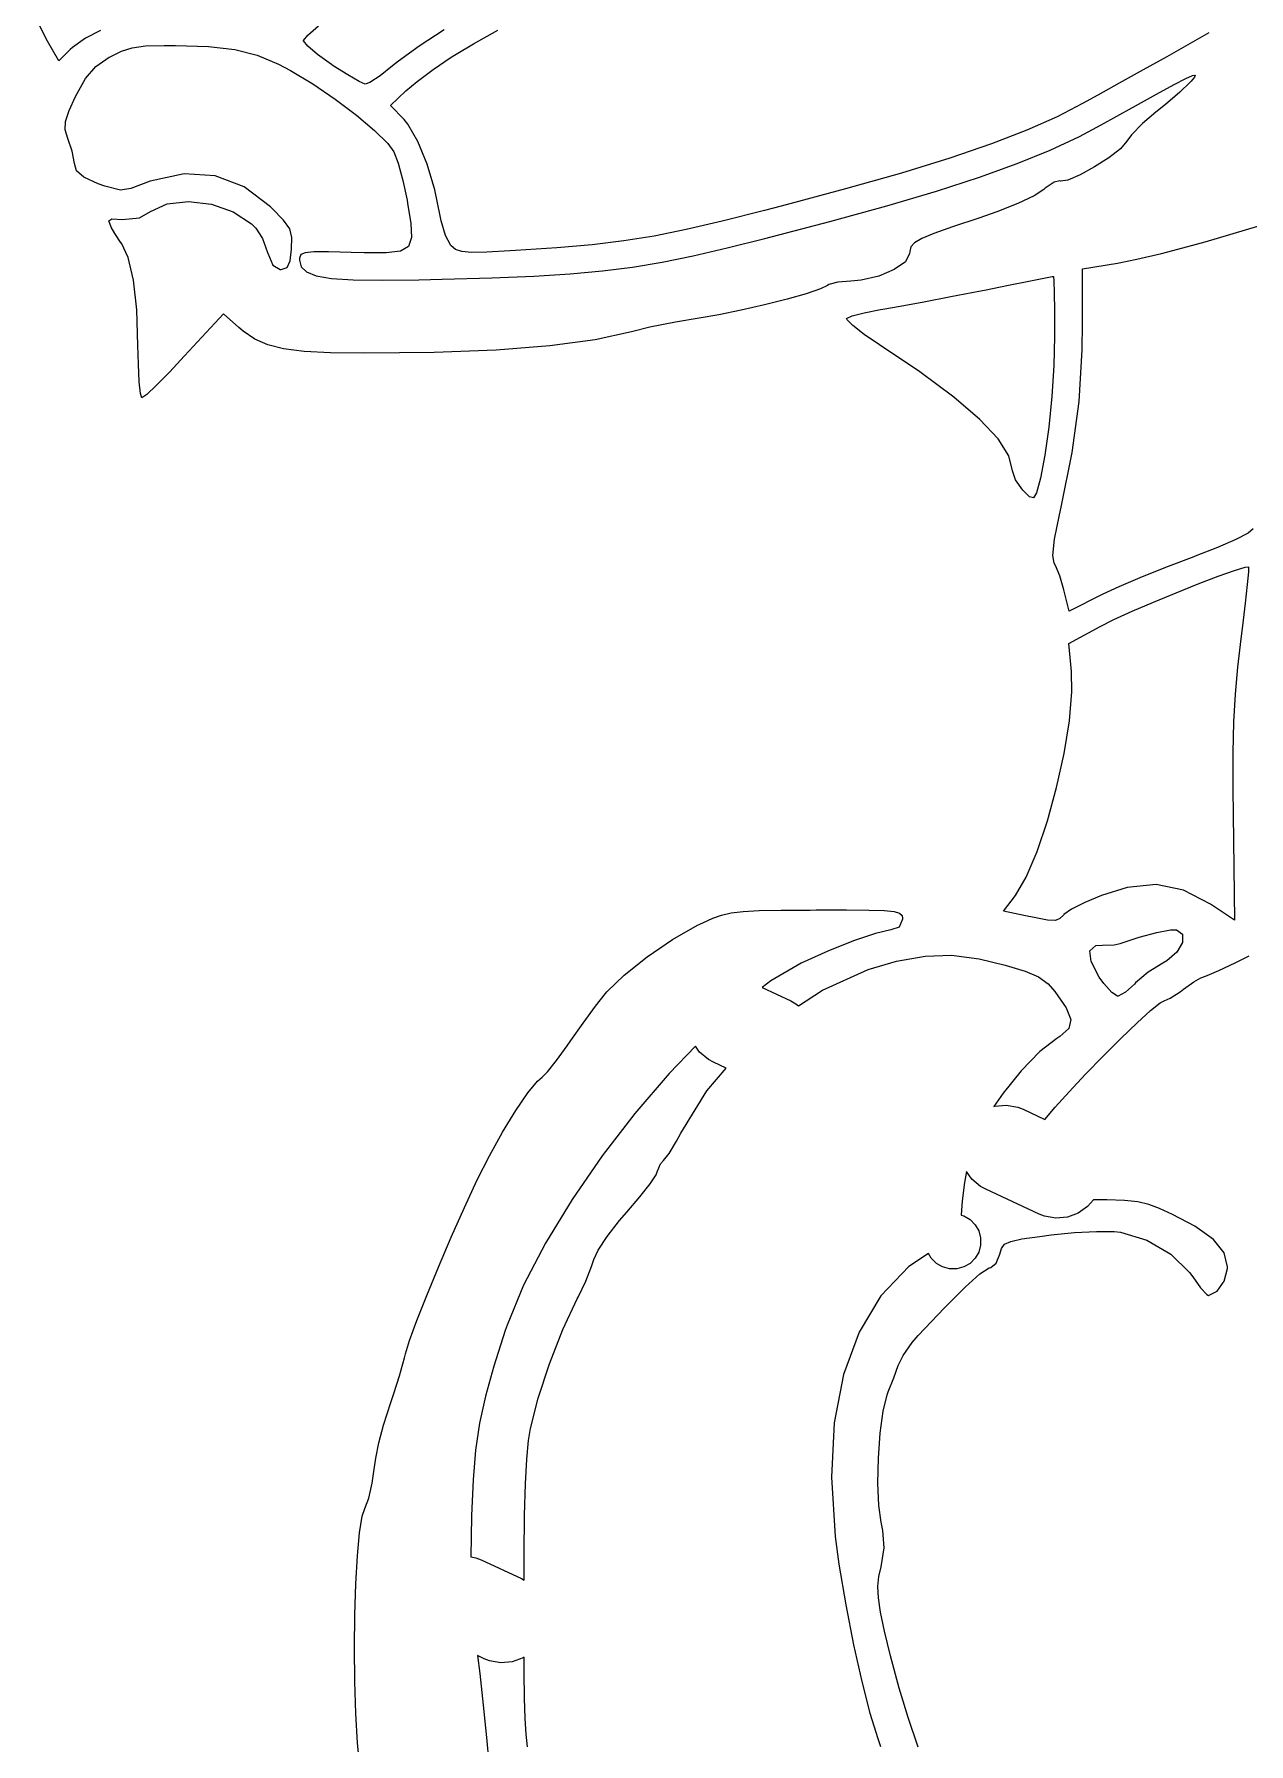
# Model space of a CAD drawing. Header units: inches. Extents: x -2.16 to 7.19, y -6.87 to -1.22.
# Drawn here: x 3.942 to 4.592, y -2.991 to -2.077 of the extents above; entities that cross this region are included whole.
import ezdxf

# ---------------------------------------------------------------- set-up
doc = ezdxf.new("R2010")
doc.units = ezdxf.units.IN
doc.header["$MEASUREMENT"] = 0
doc.layers.add('Front', color=13, linetype='CONTINUOUS', true_color=0xc83434)

msp = doc.modelspace()

# ---------------------------------------------------------------- linework, layer by layer
at = {"layer": 'Front', "linetype": 'CONTINUOUS'}
for p, q in [((3.94918, -2.08078), (3.94214, -2.06657)), ((3.9776, -2.07507), (3.96956, -2.07916)), ((4.08849, -2.07754), (4.09417, -2.07257)), ((4.16137, -2.07459), (4.14796, -2.08334)), ((4.17698, -2.08209), (4.19004, -2.0748)), ((3.9553, -2.09127), (3.94918, -2.08078)), ((3.96253, -2.08413), (3.96137, -2.0852)), ((3.96956, -2.07916), (3.96253, -2.08413)), ((3.98879, -2.08603), (3.99461, -2.08419)), ((3.99461, -2.08419), (4.00173, -2.08326)), ((4.00173, -2.08326), (4.01163, -2.08298)), ((4.01163, -2.08298), (4.01775, -2.083)), ((4.01775, -2.083), (4.03532, -2.08359)), ((4.03532, -2.08359), (4.04937, -2.08523)), ((4.08619, -2.0803), (4.08849, -2.07754)), ((4.08619, -2.08053), (4.08619, -2.0803)), ((4.08839, -2.08335), (4.08619, -2.08053)), ((4.09367, -2.08784), (4.08839, -2.08335)), ((4.14796, -2.08334), (4.13694, -2.09143)), ((4.16775, -2.08761), (4.17698, -2.08209)), ((4.57014, -2.07633), (4.54775, -2.08906)), ((3.96137, -2.0852), (3.9553, -2.09127)), ((3.97506, -2.09429), (3.98231, -2.08929)), ((3.98231, -2.08929), (3.98275, -2.08905)), ((3.98275, -2.08905), (3.98879, -2.08603)), ((4.04937, -2.08523), (4.06135, -2.08824)), ((4.06135, -2.08824), (4.07269, -2.09292)), ((4.07269, -2.09292), (4.07925, -2.09636)), ((4.10105, -2.09314), (4.09367, -2.08784)), ((4.10207, -2.09382), (4.10105, -2.09314)), ((4.10978, -2.09876), (4.10207, -2.09382)), ((4.13378, -2.09398), (4.12705, -2.09919)), ((4.13694, -2.09143), (4.13378, -2.09398)), ((4.15548, -2.09592), (4.16516, -2.08929)), ((4.16516, -2.08929), (4.16775, -2.08761)), ((4.54775, -2.08906), (4.53509, -2.09603)), ((3.96428, -2.11021), (3.96955, -2.10069)), ((3.96955, -2.10069), (3.97506, -2.09429)), ((4.07925, -2.09636), (4.09106, -2.10349)), ((4.11585, -2.10231), (4.10978, -2.09876)), ((4.11905, -2.10376), (4.11585, -2.10231)), ((4.12167, -2.10272), (4.11905, -2.10376)), ((4.12705, -2.09919), (4.12167, -2.10272)), ((4.14087, -2.10732), (4.14684, -2.10232)), ((4.14684, -2.10232), (4.15548, -2.09592)), ((4.52225, -2.10314), (4.5108, -2.10953)), ((4.53509, -2.09603), (4.52225, -2.10314)), ((4.55162, -2.10389), (4.55788, -2.10066)), ((4.56025, -2.10263), (4.55469, -2.10801)), ((4.55788, -2.10066), (4.5615, -2.09907)), ((4.56075, -2.10209), (4.56025, -2.10263)), ((4.56251, -2.09999), (4.56075, -2.10209)), ((4.5615, -2.09907), (4.5629, -2.09891)), ((4.5629, -2.09891), (4.56251, -2.09999)), ((3.96076, -2.11782), (3.96428, -2.11021)), ((4.09106, -2.10349), (4.10311, -2.11172)), ((4.10311, -2.11172), (4.11446, -2.1203)), ((4.13274, -2.11504), (4.14087, -2.10732)), ((4.5108, -2.10953), (4.50275, -2.11408)), ((4.52944, -2.11609), (4.54228, -2.10896)), ((4.54228, -2.10896), (4.55162, -2.10389)), ((4.55469, -2.10801), (4.54709, -2.11453)), ((3.95881, -2.12365), (3.96076, -2.11782)), ((4.11446, -2.1203), (4.12416, -2.12848)), ((4.13994, -2.12267), (4.13274, -2.11504)), ((4.48907, -2.12123), (4.47294, -2.12839)), ((4.50275, -2.11408), (4.48907, -2.12123)), ((4.51268, -2.12547), (4.52944, -2.11609)), ((4.54191, -2.11863), (4.53472, -2.12471)), ((4.54709, -2.11453), (4.54191, -2.11863)), ((3.95872, -2.12808), (3.95881, -2.12365)), ((3.96019, -2.13271), (3.95872, -2.12808)), ((4.12416, -2.12848), (4.13124, -2.1355)), ((4.14197, -2.12515), (4.13994, -2.12267)), ((4.14725, -2.13435), (4.14197, -2.12515)), ((4.47294, -2.12839), (4.45395, -2.13568)), ((4.50106, -2.13163), (4.51268, -2.12547)), ((4.53472, -2.12471), (4.5289, -2.13078)), ((3.96245, -2.13958), (3.96019, -2.13271)), ((3.96366, -2.14622), (3.96245, -2.13958)), ((4.13124, -2.1355), (4.1344, -2.13981)), ((4.15226, -2.14653), (4.14725, -2.13435)), ((4.45395, -2.13568), (4.43172, -2.14326)), ((4.46773, -2.14619), (4.48538, -2.13897)), ((4.48538, -2.13897), (4.50106, -2.13163)), ((4.52295, -2.1382), (4.51675, -2.14303)), ((4.52644, -2.13424), (4.52295, -2.1382)), ((4.5289, -2.13078), (4.52644, -2.13424)), ((3.96481, -2.15007), (3.96366, -2.14622)), ((4.1344, -2.13981), (4.13671, -2.14592)), ((4.13671, -2.14592), (4.13924, -2.15515)), ((4.15644, -2.16024), (4.15226, -2.14653)), ((4.43172, -2.14326), (4.40584, -2.15124)), ((4.44763, -2.15345), (4.46773, -2.14619)), ((4.50915, -2.14795), (4.50144, -2.1522)), ((4.51675, -2.14303), (4.50915, -2.14795)), ((3.96869, -2.15347), (3.96481, -2.15007)), ((3.97638, -2.157), (3.96869, -2.15347)), ((3.97995, -2.15832), (3.97638, -2.157)), ((4.00422, -2.1555), (3.99388, -2.15955)), ((4.02224, -2.15174), (4.00422, -2.1555)), ((4.03893, -2.15278), (4.02224, -2.15174)), ((4.05434, -2.15864), (4.03893, -2.15278)), ((4.13924, -2.15515), (4.14149, -2.16566)), ((4.40584, -2.15124), (4.37593, -2.15976)), ((4.42457, -2.16091), (4.44763, -2.15345)), ((4.48747, -2.15611), (4.48274, -2.15939)), ((4.49057, -2.15549), (4.48747, -2.15611)), ((4.49085, -2.15562), (4.49057, -2.15549)), ((4.4949, -2.15501), (4.49085, -2.15562)), ((4.50144, -2.1522), (4.4949, -2.15501)), ((3.98824, -2.16032), (3.97995, -2.15832)), ((3.99388, -2.15955), (3.98824, -2.16032)), ((4.01322, -2.16763), (4.02458, -2.16642)), ((4.02458, -2.16642), (4.03686, -2.16796)), ((4.06852, -2.16932), (4.05434, -2.15864)), ((4.14149, -2.16566), (4.14178, -2.16731)), ((4.15927, -2.17405), (4.15644, -2.16024)), ((4.37593, -2.15976), (4.34158, -2.16896)), ((4.39807, -2.16875), (4.42457, -2.16091)), ((4.47688, -2.16335), (4.46814, -2.16748)), ((4.48197, -2.16008), (4.47688, -2.16335)), ((4.48274, -2.15939), (4.48197, -2.16008)), ((3.98196, -2.17683), (3.98358, -2.1757)), ((3.98358, -2.1757), (3.98909, -2.17608)), ((3.98909, -2.17608), (3.99843, -2.17516)), ((3.99843, -2.17516), (4.00424, -2.17181)), ((4.00424, -2.17181), (4.01322, -2.16763)), ((4.03686, -2.16796), (4.04861, -2.17202)), ((4.04861, -2.17202), (4.05837, -2.17837)), ((4.06936, -2.17013), (4.06852, -2.16932)), ((4.0755, -2.17639), (4.06936, -2.17013)), ((4.14178, -2.16731), (4.14355, -2.17818)), ((4.15978, -2.17688), (4.15927, -2.17405)), ((4.33256, -2.1713), (4.30994, -2.17701)), ((4.34158, -2.16896), (4.33256, -2.1713)), ((4.36763, -2.17713), (4.39807, -2.16875)), ((4.44728, -2.17531), (4.43324, -2.17998)), ((4.45693, -2.17194), (4.44728, -2.17531)), ((4.46814, -2.16748), (4.45693, -2.17194)), ((3.98328, -2.1802), (3.98196, -2.17683)), ((3.98524, -2.18366), (3.98328, -2.1802)), ((3.98868, -2.18877), (3.98524, -2.18366)), ((4.05837, -2.17837), (4.06067, -2.18066)), ((4.06067, -2.18066), (4.06417, -2.18631)), ((4.07876, -2.18106), (4.0755, -2.17639)), ((4.07993, -2.1857), (4.07876, -2.18106)), ((4.14355, -2.17818), (4.14394, -2.18571)), ((4.16209, -2.18461), (4.15978, -2.17688)), ((4.16494, -2.18991), (4.16209, -2.18461)), ((4.27367, -2.18492), (4.25734, -2.18756)), ((4.29076, -2.18148), (4.27367, -2.18492)), ((4.30994, -2.17701), (4.29076, -2.18148)), ((4.33275, -2.18622), (4.36763, -2.17713)), ((4.42326, -2.18351), (4.41668, -2.18624)), ((4.43324, -2.17998), (4.42326, -2.18351)), ((4.56825, -2.18796), (4.5965, -2.17965)), ((3.98873, -2.18883), (3.98868, -2.18877)), ((3.99243, -2.19647), (3.98873, -2.18883)), ((4.06417, -2.18631), (4.06697, -2.19365)), ((4.06697, -2.19365), (4.06707, -2.19405)), ((4.06707, -2.19405), (4.06975, -2.20053)), ((4.07903, -2.19816), (4.07979, -2.19187)), ((4.07979, -2.19187), (4.07993, -2.1857)), ((4.08699, -2.19383), (4.08475, -2.19489)), ((4.09163, -2.19336), (4.08699, -2.19383)), ((4.09955, -2.19336), (4.09163, -2.19336)), ((4.11159, -2.1937), (4.09955, -2.19336)), ((4.11854, -2.19392), (4.11159, -2.1937)), ((4.13027, -2.19399), (4.11854, -2.19392)), ((4.13796, -2.19303), (4.13027, -2.19399)), ((4.1423, -2.19046), (4.13796, -2.19303)), ((4.14394, -2.18571), (4.1423, -2.19046)), ((4.16518, -2.19018), (4.16494, -2.18991)), ((4.16746, -2.1921), (4.16518, -2.19018)), ((4.17073, -2.19323), (4.16746, -2.1921)), ((4.17599, -2.19368), (4.17073, -2.19323)), ((4.18424, -2.19353), (4.17599, -2.19368)), ((4.19648, -2.19289), (4.18424, -2.19353)), ((4.19945, -2.19271), (4.19648, -2.19289)), ((4.22157, -2.19124), (4.19945, -2.19271)), ((4.24042, -2.18959), (4.22157, -2.19124)), ((4.25734, -2.18756), (4.24042, -2.18959)), ((4.29446, -2.19547), (4.31269, -2.19123)), ((4.31269, -2.19123), (4.33275, -2.18622)), ((4.41025, -2.19426), (4.40798, -2.19865)), ((4.41028, -2.19323), (4.41025, -2.19426)), ((4.41088, -2.19075), (4.41028, -2.19323)), ((4.41278, -2.18853), (4.41088, -2.19075)), ((4.41668, -2.18624), (4.41278, -2.18853)), ((4.53175, -2.19732), (4.54494, -2.19422)), ((4.54494, -2.19422), (4.559, -2.19057)), ((4.559, -2.19057), (4.56825, -2.18796)), ((3.99521, -2.20848), (3.99243, -2.19647)), ((4.06975, -2.20053), (4.07364, -2.20278)), ((4.07364, -2.20278), (4.07416, -2.2028)), ((4.07416, -2.2028), (4.07733, -2.20184)), ((4.07733, -2.20184), (4.07903, -2.19816)), ((4.08405, -2.19668), (4.084, -2.19779)), ((4.084, -2.19779), (4.08485, -2.20135)), ((4.08475, -2.19489), (4.08405, -2.19668)), ((4.08485, -2.20135), (4.08769, -2.20412)), ((4.22871, -2.20512), (4.24597, -2.20357)), ((4.24597, -2.20357), (4.26205, -2.20152)), ((4.26205, -2.20152), (4.27789, -2.19886)), ((4.27789, -2.19886), (4.29446, -2.19547)), ((4.40203, -2.2029), (4.39371, -2.20642)), ((4.40798, -2.19865), (4.40203, -2.2029)), ((4.50275, -2.20252), (4.52138, -2.19939)), ((4.50275, -2.23148), (4.50275, -2.20252)), ((4.52138, -2.19939), (4.53175, -2.19732)), ((3.99698, -2.22432), (3.99521, -2.20848)), ((4.08769, -2.20412), (4.09297, -2.20617)), ((4.09297, -2.20617), (4.10117, -2.20756)), ((4.10117, -2.20756), (4.11273, -2.20834)), ((4.11273, -2.20834), (4.12812, -2.20859)), ((4.12812, -2.20859), (4.14779, -2.20835)), ((4.14779, -2.20835), (4.16025, -2.20805)), ((4.16025, -2.20805), (4.1868, -2.20724)), ((4.1868, -2.20724), (4.2093, -2.20631)), ((4.2093, -2.20631), (4.22871, -2.20512)), ((4.36638, -2.21135), (4.3626, -2.21324)), ((4.36704, -2.2109), (4.36638, -2.21135)), ((4.37188, -2.20956), (4.36704, -2.2109)), ((4.37888, -2.20899), (4.37188, -2.20956)), ((4.38431, -2.20859), (4.37888, -2.20899)), ((4.39371, -2.20642), (4.38431, -2.20859)), ((4.45025, -2.2138), (4.46302, -2.21126)), ((4.46302, -2.21126), (4.4739, -2.20911)), ((4.4739, -2.20911), (4.48202, -2.20752)), ((4.48202, -2.20752), (4.48652, -2.20666)), ((4.48652, -2.20666), (4.48713, -2.20656)), ((4.48713, -2.20656), (4.48736, -2.2089)), ((4.48736, -2.2089), (4.48756, -2.2153)), ((4.33269, -2.22177), (4.32016, -2.22465)), ((4.34467, -2.21872), (4.33269, -2.22177)), ((4.355, -2.21579), (4.34467, -2.21872)), ((4.3626, -2.21324), (4.355, -2.21579)), ((4.40518, -2.22239), (4.41784, -2.22006)), ((4.41784, -2.22006), (4.43235, -2.2173)), ((4.43235, -2.2173), (4.44718, -2.21441)), ((4.44718, -2.21441), (4.45025, -2.2138)), ((4.48756, -2.2153), (4.48769, -2.22484)), ((3.99764, -2.24342), (3.99698, -2.22432)), ((4.04343, -2.22663), (4.02258, -2.24909)), ((4.05163, -2.23382), (4.04343, -2.22663)), ((4.28508, -2.23091), (4.27136, -2.23375)), ((4.29764, -2.22882), (4.28508, -2.23091)), ((4.29779, -2.2288), (4.29764, -2.22882)), ((4.30816, -2.22709), (4.29779, -2.2288)), ((4.32016, -2.22465), (4.30816, -2.22709)), ((4.37656, -2.22895), (4.37946, -2.22762)), ((4.37676, -2.22968), (4.37656, -2.22895)), ((4.37988, -2.2328), (4.37676, -2.22968)), ((4.37946, -2.22762), (4.38596, -2.22592)), ((4.38596, -2.22592), (4.39474, -2.2242)), ((4.39474, -2.2242), (4.39589, -2.22401)), ((4.39589, -2.22401), (4.40518, -2.22239)), ((4.48769, -2.22484), (4.48775, -2.23658)), ((4.0539, -2.23574), (4.05163, -2.23382)), ((4.06008, -2.24004), (4.0539, -2.23574)), ((4.06699, -2.24317), (4.06008, -2.24004)), ((4.2615, -2.23618), (4.24208, -2.24039)), ((4.27136, -2.23375), (4.2615, -2.23618)), ((4.38596, -2.23751), (4.37988, -2.2328)), ((4.39411, -2.2431), (4.38596, -2.23751)), ((4.48775, -2.23861), (4.48735, -2.25409)), ((4.48775, -2.23658), (4.48775, -2.23861)), ((4.50256, -2.24584), (4.50275, -2.23148)), ((3.99782, -2.25354), (3.99764, -2.24342)), ((4.02258, -2.24909), (4.01442, -2.25771)), ((4.07548, -2.24533), (4.06699, -2.24317)), ((4.08642, -2.24667), (4.07548, -2.24533)), ((4.10064, -2.24738), (4.08642, -2.24667)), ((4.119, -2.24763), (4.10064, -2.24738)), ((4.15604, -2.24728), (4.119, -2.24763)), ((4.18917, -2.24595), (4.15604, -2.24728)), ((4.21791, -2.24365), (4.18917, -2.24595)), ((4.24208, -2.24039), (4.21791, -2.24365)), ((4.41567, -2.25762), (4.39411, -2.2431)), ((4.50086, -2.27338), (4.50256, -2.24584)), ((3.99828, -2.26288), (3.99782, -2.25354)), ((4.01442, -2.25771), (4.00742, -2.2648)), ((4.43393, -2.27115), (4.41567, -2.25762)), ((4.48735, -2.25409), (4.48625, -2.27067)), ((3.99894, -2.26921), (3.99828, -2.26288)), ((4.00742, -2.2648), (4.0023, -2.26965)), ((3.99974, -2.27155), (3.99894, -2.26921)), ((3.99978, -2.27154), (3.99974, -2.27155)), ((4.0023, -2.26965), (3.99978, -2.27154)), ((4.44786, -2.28305), (4.43393, -2.27115)), ((4.48625, -2.27067), (4.48459, -2.28709)), ((4.49719, -2.30064), (4.50086, -2.27338)), ((4.45763, -2.29347), (4.44786, -2.28305)), ((4.46337, -2.30257), (4.45763, -2.29347)), ((4.48459, -2.28709), (4.48252, -2.3021)), ((4.46525, -2.31048), (4.46337, -2.30257)), ((4.48252, -2.3021), (4.48018, -2.31447)), ((4.49128, -2.32992), (4.49719, -2.30064)), ((4.46687, -2.31537), (4.46525, -2.31048)), ((4.47079, -2.32086), (4.46687, -2.31537)), ((4.47442, -2.32444), (4.47079, -2.32086)), ((4.478, -2.32221), (4.47653, -2.32498)), ((4.48018, -2.31447), (4.478, -2.32221)), ((4.47653, -2.32498), (4.47442, -2.32444)), ((4.49036, -2.33398), (4.49128, -2.32992)), ((4.48779, -2.34715), (4.49036, -2.33398)), ((4.48682, -2.35585), (4.48779, -2.34715)), ((4.58459, -2.3473), (4.57486, -2.35154)), ((4.59123, -2.34384), (4.58459, -2.3473)), ((4.59396, -2.34155), (4.59123, -2.34384)), ((4.48747, -2.35995), (4.48682, -2.35585)), ((4.56215, -2.35643), (4.54848, -2.3616)), ((4.56288, -2.35617), (4.56215, -2.35643)), ((4.57486, -2.35154), (4.56288, -2.35617)), ((4.48826, -2.36122), (4.48747, -2.35995)), ((4.49052, -2.36675), (4.48826, -2.36122)), ((4.49273, -2.37418), (4.49052, -2.36675)), ((4.53456, -2.36721), (4.5221, -2.37254)), ((4.54848, -2.3616), (4.53456, -2.36721)), ((4.56456, -2.37101), (4.57524, -2.36691)), ((4.57524, -2.36691), (4.58388, -2.36381)), ((4.58388, -2.36381), (4.58957, -2.36207)), ((4.58957, -2.36207), (4.5914, -2.3619)), ((4.59139, -2.36456), (4.5908, -2.37129)), ((4.5914, -2.3619), (4.59139, -2.36456)), ((4.49558, -2.38549), (4.49273, -2.37418)), ((4.51354, -2.37653), (4.49558, -2.38549)), ((4.5221, -2.37254), (4.51354, -2.37653)), ((4.54068, -2.38074), (4.55273, -2.37574)), ((4.55273, -2.37574), (4.56456, -2.37101)), ((4.5908, -2.37129), (4.58971, -2.38122)), ((4.51948, -2.39011), (4.52929, -2.38566)), ((4.52929, -2.38566), (4.54068, -2.38074)), ((4.58971, -2.38122), (4.58823, -2.39346)), ((4.49528, -2.4028), (4.51214, -2.39375)), ((4.51214, -2.39375), (4.51948, -2.39011)), ((4.58823, -2.39346), (4.58736, -2.4003)), ((4.49681, -2.41788), (4.49528, -2.4028)), ((4.58736, -2.4003), (4.58555, -2.41551)), ((4.49705, -2.42876), (4.49681, -2.41788)), ((4.58555, -2.41551), (4.58427, -2.42991)), ((4.49569, -2.44423), (4.49705, -2.42876)), ((4.58427, -2.42991), (4.58348, -2.44476)), ((4.49287, -2.46166), (4.49569, -2.44423)), ((4.58348, -2.44476), (4.5831, -2.46131)), ((4.48885, -2.47989), (4.49287, -2.46166)), ((4.5831, -2.46131), (4.58309, -2.48085)), ((4.48395, -2.49777), (4.48885, -2.47989)), ((4.58309, -2.48085), (4.58324, -2.49428)), ((4.58324, -2.49428), (4.584, -2.55077)), ((4.47844, -2.51412), (4.48395, -2.49777)), ((4.47262, -2.52781), (4.47844, -2.51412)), ((4.46678, -2.53766), (4.47262, -2.52781)), ((4.54211, -2.53183), (4.5265, -2.53331)), ((4.55673, -2.53479), (4.54211, -2.53183)), ((4.46039, -2.54603), (4.46678, -2.53766)), ((4.50399, -2.54138), (4.49681, -2.54502)), ((4.51284, -2.53759), (4.50399, -2.54138)), ((4.5265, -2.53331), (4.51284, -2.53759)), ((4.57119, -2.54226), (4.55673, -2.53479)), ((4.29975, -2.5522), (4.30498, -2.54984)), ((4.30498, -2.54984), (4.30972, -2.54812)), ((4.30972, -2.54812), (4.31485, -2.54692)), ((4.31485, -2.54692), (4.32126, -2.54615)), ((4.32126, -2.54615), (4.32986, -2.54571)), ((4.32986, -2.54571), (4.34152, -2.5455)), ((4.34152, -2.5455), (4.35713, -2.54542)), ((4.35713, -2.54542), (4.36025, -2.54541)), ((4.36025, -2.54541), (4.3765, -2.54539)), ((4.3765, -2.54539), (4.38842, -2.54548)), ((4.38842, -2.54548), (4.39668, -2.54574)), ((4.39668, -2.54574), (4.40195, -2.54624)), ((4.40195, -2.54624), (4.40489, -2.54707)), ((4.4065, -2.5503), (4.40464, -2.55459)), ((4.40489, -2.54707), (4.40619, -2.54827)), ((4.40619, -2.54827), (4.4065, -2.54994)), ((4.4065, -2.54994), (4.4065, -2.5503)), ((4.4722, -2.54849), (4.46039, -2.54603)), ((4.47684, -2.54945), (4.4722, -2.54849)), ((4.48401, -2.55077), (4.47684, -2.54945)), ((4.48817, -2.55097), (4.48401, -2.55077)), ((4.49061, -2.55005), (4.48817, -2.55097)), ((4.49263, -2.54795), (4.49061, -2.55005)), ((4.49278, -2.54778), (4.49263, -2.54795)), ((4.49681, -2.54502), (4.49278, -2.54778)), ((4.584, -2.55077), (4.57119, -2.54226)), ((4.28352, -2.56122), (4.29686, -2.55361)), ((4.29686, -2.55361), (4.29975, -2.5522)), ((4.39193, -2.55801), (4.3803, -2.56195)), ((4.40025, -2.55608), (4.39193, -2.55801)), ((4.40464, -2.55459), (4.40025, -2.55608)), ((4.52275, -2.56341), (4.53293, -2.56001)), ((4.53293, -2.56001), (4.54243, -2.55744)), ((4.54243, -2.55744), (4.5498, -2.55604)), ((4.5498, -2.55604), (4.55301, -2.55598)), ((4.55301, -2.55598), (4.55622, -2.55837)), ((4.55622, -2.55837), (4.55607, -2.56275)), ((4.2699, -2.57049), (4.28352, -2.56122)), ((4.36645, -2.5675), (4.35227, -2.57387)), ((4.3803, -2.56195), (4.36645, -2.5675)), ((4.50665, -2.5673), (4.50972, -2.56443)), ((4.50729, -2.57304), (4.50665, -2.5673)), ((4.50972, -2.56443), (4.51337, -2.56424)), ((4.51337, -2.56424), (4.51961, -2.5641)), ((4.51961, -2.5641), (4.52275, -2.56341)), ((4.55307, -2.56792), (4.54771, -2.57267)), ((4.55607, -2.56275), (4.55307, -2.56792)), ((4.25765, -2.58023), (4.2699, -2.57049)), ((4.35227, -2.57387), (4.33607, -2.58334)), ((4.36361, -2.58832), (4.38803, -2.57733)), ((4.38803, -2.57733), (4.40319, -2.57285)), ((4.40319, -2.57285), (4.4185, -2.57008)), ((4.4185, -2.57008), (4.43259, -2.56962)), ((4.43259, -2.56962), (4.44745, -2.57155)), ((4.44745, -2.57155), (4.46126, -2.57488)), ((4.46126, -2.57488), (4.47195, -2.57811)), ((4.47195, -2.57811), (4.47914, -2.58122)), ((4.51165, -2.58133), (4.50729, -2.57304)), ((4.54557, -2.57391), (4.53787, -2.57875)), ((4.54771, -2.57267), (4.54557, -2.57391)), ((4.56931, -2.58051), (4.57556, -2.57771)), ((4.57556, -2.57771), (4.58427, -2.57361)), ((4.58427, -2.57361), (4.59179, -2.56996)), ((4.2484, -2.58926), (4.25765, -2.58023)), ((4.33607, -2.58334), (4.33141, -2.58691)), ((4.33141, -2.58691), (4.34672, -2.59405)), ((4.47914, -2.58122), (4.48425, -2.58497)), ((4.48425, -2.58497), (4.48789, -2.58905)), ((4.51407, -2.58472), (4.51165, -2.58133)), ((4.51839, -2.58962), (4.51407, -2.58472)), ((4.53044, -2.58505), (4.5256, -2.58941)), ((4.53106, -2.58441), (4.53044, -2.58505)), ((4.53787, -2.57875), (4.53106, -2.58441)), ((4.55489, -2.58915), (4.55673, -2.5878)), ((4.55673, -2.5878), (4.56221, -2.58388)), ((4.56221, -2.58388), (4.56596, -2.58171)), ((4.56596, -2.58171), (4.56653, -2.58155)), ((4.56653, -2.58155), (4.56931, -2.58051)), ((4.23569, -2.60586), (4.24231, -2.59689)), ((4.24231, -2.59689), (4.24768, -2.5901)), ((4.24768, -2.5901), (4.2484, -2.58926)), ((4.34672, -2.59405), (4.34943, -2.59553)), ((4.34943, -2.59553), (4.35074, -2.59663)), ((4.35074, -2.59663), (4.36361, -2.58832)), ((4.48789, -2.58905), (4.49401, -2.59768)), ((4.5214, -2.59155), (4.51839, -2.58962)), ((4.52174, -2.59151), (4.5214, -2.59155)), ((4.5256, -2.58941), (4.52174, -2.59151)), ((4.53912, -2.59926), (4.54422, -2.59513)), ((4.54422, -2.59513), (4.54627, -2.59406)), ((4.54627, -2.59406), (4.54953, -2.59265)), ((4.54953, -2.59265), (4.55489, -2.58915)), ((4.22908, -2.6153), (4.23569, -2.60586)), ((4.49401, -2.59768), (4.49647, -2.60392)), ((4.49647, -2.60392), (4.49531, -2.60872)), ((4.52322, -2.61417), (4.53189, -2.60584)), ((4.53189, -2.60584), (4.53912, -2.59926)), ((4.48897, -2.61407), (4.47993, -2.62116)), ((4.49056, -2.61304), (4.48897, -2.61407)), ((4.49531, -2.60872), (4.49056, -2.61304)), ((4.51381, -2.62355), (4.52322, -2.61417)), ((4.22146, -2.62593), (4.2272, -2.61802)), ((4.2272, -2.61802), (4.22908, -2.6153)), ((4.29569, -2.61825), (4.28165, -2.63291)), ((4.29791, -2.62143), (4.29569, -2.61825)), ((4.30264, -2.62539), (4.29791, -2.62143)), ((4.47993, -2.62116), (4.46995, -2.63138)), ((4.50433, -2.63327), (4.51381, -2.62355)), ((4.21374, -2.63479), (4.21667, -2.63189)), ((4.21667, -2.63189), (4.22146, -2.62593)), ((4.28165, -2.63291), (4.26336, -2.65428)), ((4.30185, -2.64209), (4.31219, -2.63007)), ((4.30534, -2.62688), (4.30264, -2.62539)), ((4.31219, -2.63007), (4.30534, -2.62688)), ((4.46995, -2.63138), (4.46018, -2.6433)), ((4.4955, -2.64263), (4.50433, -2.63327)), ((4.20602, -2.64329), (4.21124, -2.6369)), ((4.21124, -2.6369), (4.21374, -2.63479)), ((4.28791, -2.66471), (4.30185, -2.64209)), ((4.48799, -2.65094), (4.4955, -2.64263)), ((4.19962, -2.65268), (4.20602, -2.64329)), ((4.46018, -2.6433), (4.45522, -2.6505)), ((4.45522, -2.6505), (4.4558, -2.65029)), ((4.4558, -2.65029), (4.46194, -2.64976)), ((4.46194, -2.64976), (4.46801, -2.65083)), ((4.46801, -2.65083), (4.47089, -2.65195)), ((4.48258, -2.6574), (4.48799, -2.65094)), ((4.1926, -2.66416), (4.19962, -2.65268)), ((4.26336, -2.65428), (4.24589, -2.67695)), ((4.47089, -2.65195), (4.48258, -2.6574)), ((4.18554, -2.67682), (4.1926, -2.66416)), ((4.28158, -2.67565), (4.28555, -2.66915)), ((4.28555, -2.66915), (4.28791, -2.66471)), ((4.17903, -2.68975), (4.18554, -2.67682)), ((4.24589, -2.67695), (4.22979, -2.70027)), ((4.27859, -2.67939), (4.28158, -2.67565)), ((4.27147, -2.69189), (4.27469, -2.68699)), ((4.27469, -2.68699), (4.27525, -2.68549)), ((4.27525, -2.68549), (4.27701, -2.6811)), ((4.27701, -2.6811), (4.27859, -2.67939)), ((4.44072, -2.68535), (4.43955, -2.69114)), ((4.44349, -2.68931), (4.44072, -2.68535)), ((4.17217, -2.70457), (4.17902, -2.68976)), ((4.17902, -2.68976), (4.17903, -2.68975)), ((4.26601, -2.6989), (4.27147, -2.69189)), ((4.43955, -2.69114), (4.43835, -2.70104)), ((4.44822, -2.69328), (4.44349, -2.68931)), ((4.45092, -2.69476), (4.44822, -2.69328)), ((4.47947, -2.70808), (4.45092, -2.69476)), ((4.16514, -2.72042), (4.17217, -2.70457)), ((4.22979, -2.70027), (4.21557, -2.72356)), ((4.25907, -2.70705), (4.26601, -2.6989)), ((4.43835, -2.70104), (4.43774, -2.70869)), ((4.50541, -2.70408), (4.50036, -2.70762)), ((4.50853, -2.70037), (4.50541, -2.70408)), ((4.5157, -2.70041), (4.50853, -2.70037)), ((4.52517, -2.70075), (4.5157, -2.70041)), ((4.53223, -2.70153), (4.52517, -2.70075)), ((4.53808, -2.70292), (4.53223, -2.70153)), ((4.54389, -2.70512), (4.53808, -2.70292)), ((4.55085, -2.7083), (4.54389, -2.70512)), ((4.24854, -2.7201), (4.25518, -2.71157)), ((4.25518, -2.71157), (4.25907, -2.70705)), ((4.43774, -2.70869), (4.4392, -2.70908)), ((4.4392, -2.70908), (4.44253, -2.711)), ((4.44253, -2.711), (4.44526, -2.71373)), ((4.44526, -2.71373), (4.44719, -2.71707)), ((4.48235, -2.7092), (4.47947, -2.70808)), ((4.48842, -2.71027), (4.48235, -2.7092)), ((4.49457, -2.70973), (4.48842, -2.71027)), ((4.50036, -2.70762), (4.49457, -2.70973)), ((4.56276, -2.71454), (4.55085, -2.7083)), ((4.57273, -2.72166), (4.56276, -2.71454)), ((4.15831, -2.73639), (4.16514, -2.72042)), ((4.21557, -2.72356), (4.20379, -2.74616)), ((4.24363, -2.72744), (4.24854, -2.7201)), ((4.44719, -2.71707), (4.44818, -2.72079)), ((4.44818, -2.72464), (4.44719, -2.72837)), ((4.44818, -2.72079), (4.44818, -2.72464)), ((4.45936, -2.72639), (4.46096, -2.72422)), ((4.46096, -2.72422), (4.46427, -2.72267)), ((4.46427, -2.72267), (4.47023, -2.72139)), ((4.47023, -2.72139), (4.47978, -2.72003)), ((4.47978, -2.72003), (4.48587, -2.71924)), ((4.48587, -2.71924), (4.49844, -2.71797)), ((4.49844, -2.71797), (4.51024, -2.71733)), ((4.51024, -2.71733), (4.51961, -2.71741)), ((4.51961, -2.71741), (4.52291, -2.71774)), ((4.52291, -2.71774), (4.53714, -2.722)), ((4.53714, -2.722), (4.54999, -2.72949)), ((4.57844, -2.72878), (4.57273, -2.72166)), ((4.2402, -2.7361), (4.24132, -2.73237)), ((4.24132, -2.73237), (4.24363, -2.72744)), ((4.42032, -2.72909), (4.40984, -2.73606)), ((4.42183, -2.7317), (4.42032, -2.72909)), ((4.42456, -2.73443), (4.42183, -2.7317)), ((4.44526, -2.7317), (4.44253, -2.73443)), ((4.44719, -2.72837), (4.44526, -2.7317)), ((4.45659, -2.73439), (4.45853, -2.72954)), ((4.45853, -2.72954), (4.45936, -2.72639)), ((4.54999, -2.72949), (4.5599, -2.73923)), ((4.58025, -2.73625), (4.57844, -2.72878)), ((4.15206, -2.75155), (4.15831, -2.73639)), ((4.23703, -2.74395), (4.2402, -2.7361)), ((4.40984, -2.73606), (4.39488, -2.75187)), ((4.4279, -2.73636), (4.42456, -2.73443)), ((4.43162, -2.73735), (4.4279, -2.73636)), ((4.43547, -2.73735), (4.43162, -2.73735)), ((4.4392, -2.73636), (4.43547, -2.73735)), ((4.44253, -2.73443), (4.4392, -2.73636)), ((4.43988, -2.74723), (4.44782, -2.74007)), ((4.44782, -2.74007), (4.45268, -2.73678)), ((4.45268, -2.73678), (4.45364, -2.73655)), ((4.45364, -2.73655), (4.45659, -2.73439)), ((4.5599, -2.73923), (4.56159, -2.74169)), ((4.56159, -2.74169), (4.56574, -2.74754)), ((4.57843, -2.74396), (4.58023, -2.73714)), ((4.58023, -2.73714), (4.58025, -2.73625)), ((4.14679, -2.76496), (4.15206, -2.75155)), ((4.20379, -2.74616), (4.19498, -2.7674)), ((4.23247, -2.75335), (4.23295, -2.75242)), ((4.23295, -2.75242), (4.23703, -2.74395)), ((4.39488, -2.75187), (4.3832, -2.7712)), ((4.42889, -2.75821), (4.43988, -2.74723)), ((4.56574, -2.74754), (4.56911, -2.75107)), ((4.56911, -2.75107), (4.57011, -2.75155)), ((4.57011, -2.75155), (4.57466, -2.74935)), ((4.57466, -2.74935), (4.57843, -2.74396)), ((4.22484, -2.76971), (4.23247, -2.75335)), ((4.41489, -2.773), (4.42889, -2.75821)), ((4.14286, -2.77571), (4.14679, -2.76496)), ((4.19399, -2.7703), (4.18788, -2.78941)), ((4.19498, -2.7674), (4.19399, -2.7703)), ((4.21764, -2.78813), (4.22484, -2.76971)), ((4.14066, -2.78285), (4.14286, -2.77571)), ((4.3832, -2.7712), (4.37486, -2.79389)), ((4.40675, -2.78362), (4.41167, -2.77673)), ((4.41167, -2.77673), (4.41489, -2.773)), ((4.13745, -2.79459), (4.14012, -2.78502)), ((4.14012, -2.78502), (4.14066, -2.78285)), ((4.2116, -2.80653), (4.21764, -2.78813)), ((4.40407, -2.78905), (4.40675, -2.78362)), ((4.13448, -2.80405), (4.13745, -2.79459)), ((4.18788, -2.78941), (4.18339, -2.80542)), ((4.37486, -2.79389), (4.36992, -2.81979)), ((4.39884, -2.8031), (4.40188, -2.79562)), ((4.40188, -2.79562), (4.40407, -2.78905)), ((4.13284, -2.80893), (4.13448, -2.80405)), ((4.18339, -2.80542), (4.18022, -2.81987)), ((4.20749, -2.8228), (4.2116, -2.80653)), ((4.39611, -2.81344), (4.39821, -2.80471)), ((4.39821, -2.80471), (4.39884, -2.8031)), ((4.12898, -2.821), (4.13284, -2.80893)), ((4.39453, -2.82523), (4.39611, -2.81344)), ((4.12641, -2.83038), (4.12898, -2.821)), ((4.18022, -2.81987), (4.17812, -2.8343)), ((4.2065, -2.8291), (4.20749, -2.8228)), ((4.36992, -2.81979), (4.36843, -2.84871)), ((4.39355, -2.83859), (4.39453, -2.82523)), ((4.12474, -2.83855), (4.12641, -2.83038)), ((4.17812, -2.8343), (4.17679, -2.85024)), ((4.20556, -2.83911), (4.2065, -2.8291)), ((4.12361, -2.84699), (4.12474, -2.83855)), ((4.20485, -2.85227), (4.20556, -2.83911)), ((4.39325, -2.852), (4.39355, -2.83859)), ((4.12107, -2.86003), (4.12291, -2.8519)), ((4.12291, -2.8519), (4.12361, -2.84699)), ((4.17679, -2.85024), (4.17596, -2.86921)), ((4.20437, -2.86905), (4.20485, -2.85227)), ((4.36843, -2.84871), (4.37044, -2.88051)), ((4.39372, -2.86395), (4.39325, -2.852)), ((4.11895, -2.86546), (4.12107, -2.86003)), ((4.11612, -2.87856), (4.11752, -2.86972)), ((4.11752, -2.86972), (4.11895, -2.86546)), ((4.17594, -2.8697), (4.17553, -2.89145)), ((4.17596, -2.86921), (4.17594, -2.8697)), ((4.20409, -2.88991), (4.20437, -2.86905)), ((4.39503, -2.87293), (4.39372, -2.86395)), ((4.11498, -2.89085), (4.11612, -2.87856)), ((4.39599, -2.87722), (4.39503, -2.87293)), ((4.39671, -2.88663), (4.39599, -2.87722)), ((4.37044, -2.88051), (4.37244, -2.8953)), ((4.39495, -2.89678), (4.39671, -2.88663)), ((4.11413, -2.90576), (4.11498, -2.89085)), ((4.17553, -2.89145), (4.17834, -2.89194)), ((4.17834, -2.89194), (4.18122, -2.89306)), ((4.18122, -2.89306), (4.20263, -2.90305)), ((4.20404, -2.90382), (4.20409, -2.88991)), ((4.37244, -2.8953), (4.37614, -2.91715)), ((4.39385, -2.90183), (4.39495, -2.89678)), ((4.11359, -2.92247), (4.11413, -2.90576)), ((4.20263, -2.90305), (4.20404, -2.90382)), ((4.3933, -2.90721), (4.39385, -2.90183)), ((4.39353, -2.91333), (4.3933, -2.90721)), ((4.39465, -2.92102), (4.39353, -2.91333)), ((4.1134, -2.94015), (4.11359, -2.92247)), ((4.37614, -2.91715), (4.38028, -2.93838)), ((4.3968, -2.93107), (4.39465, -2.92102)), ((4.40008, -2.94431), (4.3968, -2.93107)), ((4.11356, -2.95799), (4.1134, -2.94015)), ((4.18266, -2.94586), (4.17912, -2.94421)), ((4.17912, -2.94421), (4.18036, -2.95383)), ((4.38028, -2.93838), (4.38465, -2.958)), ((4.40463, -2.96155), (4.40008, -2.94431)), ((4.18554, -2.94698), (4.18266, -2.94586)), ((4.19162, -2.94805), (4.18554, -2.94698)), ((4.19776, -2.94752), (4.19162, -2.94805)), ((4.20355, -2.94541), (4.19776, -2.94752)), ((4.20406, -2.94505), (4.20355, -2.94541)), ((4.2041, -2.95333), (4.20406, -2.94505)), ((4.20428, -2.96705), (4.2041, -2.95333)), ((4.11412, -2.97516), (4.11356, -2.95799)), ((4.18036, -2.95383), (4.18228, -2.97069)), ((4.38465, -2.958), (4.38901, -2.97504)), ((4.40527, -2.96388), (4.40463, -2.96155)), ((4.18228, -2.97069), (4.18406, -2.98801)), ((4.2046, -2.97778), (4.20428, -2.96705)), ((4.40938, -2.97734), (4.40527, -2.96388)), ((4.11509, -2.99083), (4.11412, -2.97516)), ((4.20512, -2.98619), (4.2046, -2.97778)), ((4.38901, -2.97504), (4.39315, -2.9885)), ((4.41476, -2.99327), (4.40938, -2.97734)), ((4.18406, -2.98801), (4.18529, -3.00155)), ((4.20586, -2.99297), (4.20512, -2.98619)), ((4.39315, -2.9885), (4.39474, -2.9928)), ((4.11717, -3.01377), (4.11509, -2.99083))]:
    msp.add_line(p, q, dxfattribs=at)

doc.saveas('drawing.dxf')
